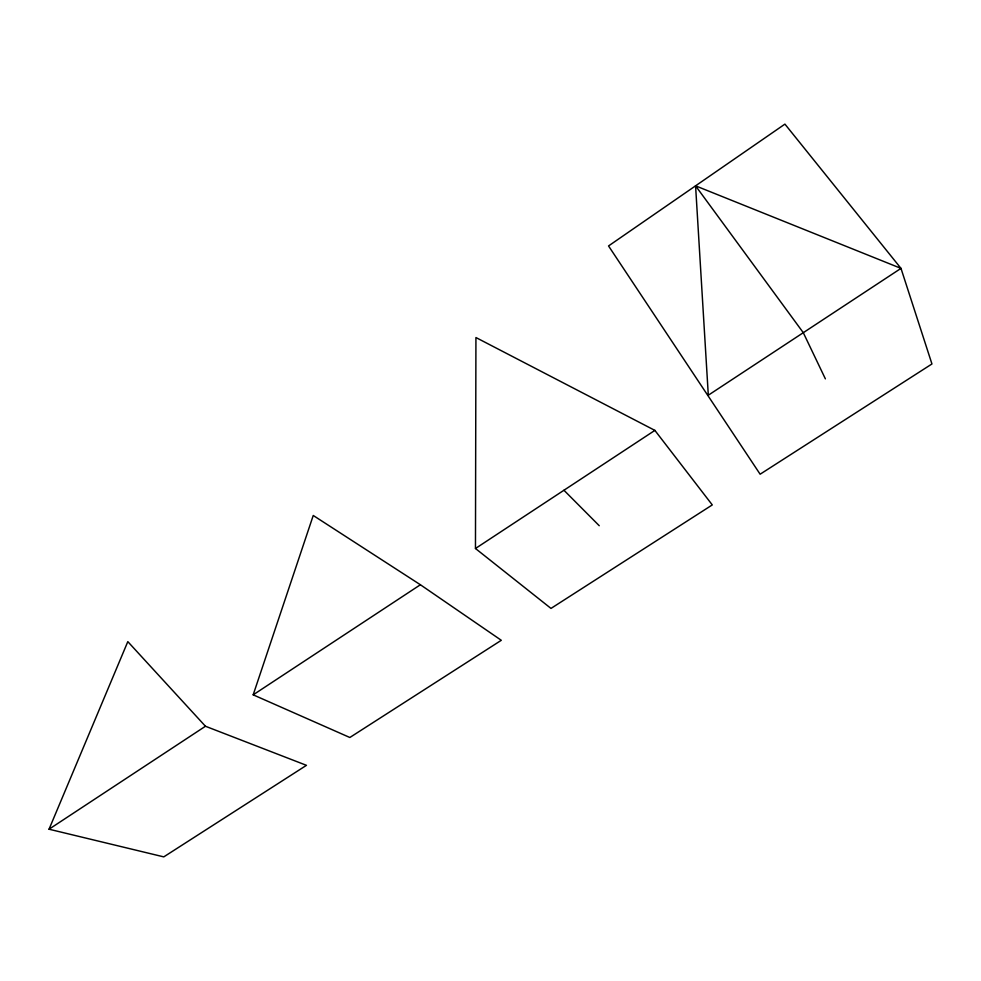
<?xml version="1.0" encoding="UTF-8"?>
<svg xmlns="http://www.w3.org/2000/svg" width="981" height="981" viewBox="0 0 981 981"><rect width="100%" height="100%" fill="white"/><g stroke="black" fill="none" stroke-linecap="round" stroke-linejoin="round"><path stroke-width="1.47" d="M475.466 548.502L475.932 337.538L654.879 430.389L712.28 504.921L550.991 608.416L475.466 548.502L654.879 430.389M253.184 694.83L313.246 515.479L420.395 584.75L501.303 640.299L349.837 737.491L253.184 694.83L420.395 584.75M49.05 829.215L127.812 641.635L205.458 726.247L306.452 765.327L163.778 856.879L49.05 829.215L205.458 726.247M695.578 185.838L900.987 268.377L931.95 363.963L760.128 474.215L608.539 245.949L784.923 124.121L900.987 268.377L708.307 395.22L695.578 185.838L803.292 332.694L825.377 378.862M563.952 490.255L599.244 525.718"/></g></svg>
